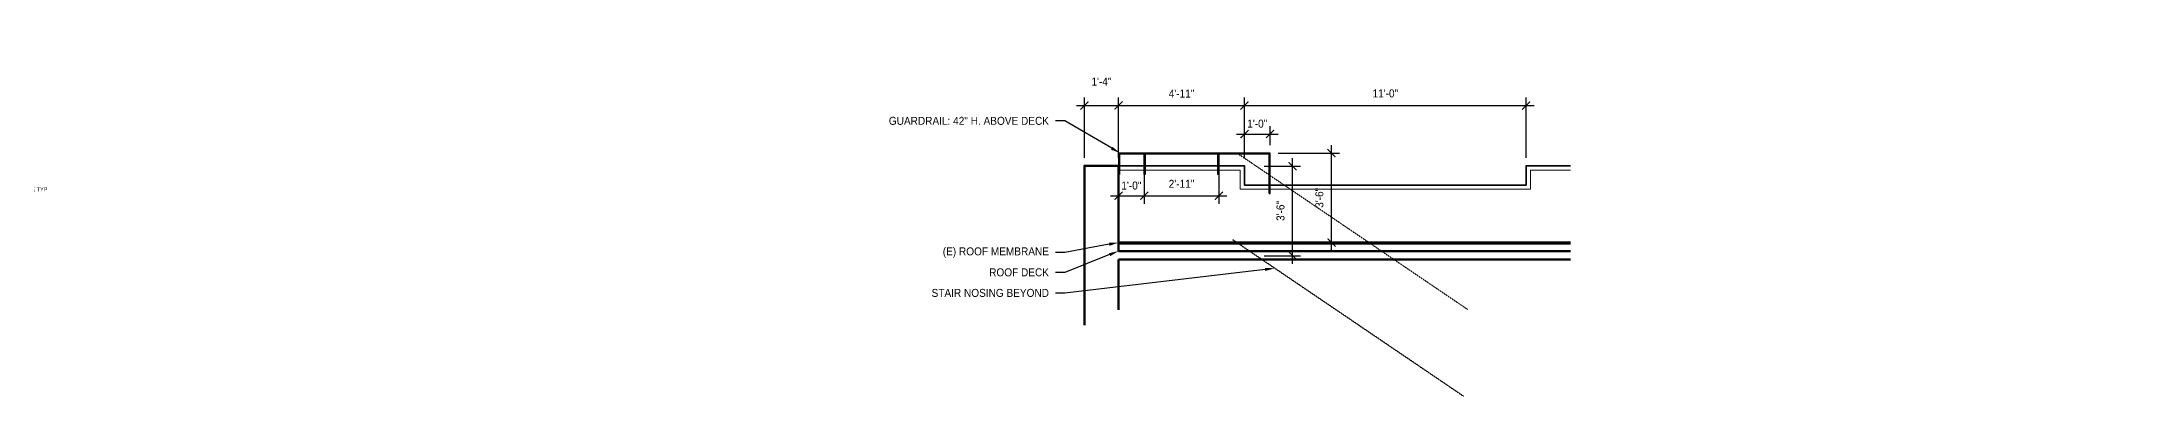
# Model space of a CAD drawing. Header units: inches. Extents: x -5536 to 8590, y -9140 to 228.
# Drawn here: x 158 to 1138, y -5741 to -5574 of the extents above; entities that cross this region are included whole.
import ezdxf
from ezdxf import colors
from ezdxf.entities.mleader import LeaderData, LeaderLine
from ezdxf.math import Vec2, Vec3

# ---------------------------------------------------------------- set-up
doc = ezdxf.new("R2010")
doc.units = ezdxf.units.IN
doc.header["$LTSCALE"] = 0.125
doc.header["$MEASUREMENT"] = 0
doc.header["$PDMODE"] = 35
doc.header["$PDSIZE"] = -5
doc.linetypes.add('DASHEDX2', pattern=[1.5, 1, -0.5])
doc.layers.get('0').update_dxf_attribs({"linetype": 'CONTINUOUS'})
doc.layers.get('Defpoints').update_dxf_attribs({"linetype": 'CONTINUOUS'})
for name, color, linetype, lineweight in [('A-ELEV-1', 4, 'CONTINUOUS', 35), ('A-ELEV-2', 5, 'CONTINUOUS', 25), ('A-ELEV-CUT', 3, 'CONTINUOUS', 50), ('A-FLOR-OVHD', 7, 'DASHEDX2', 25), ('A-NOTE-DIM', 8, 'CONTINUOUS', 15), ('A-NOTE-REF', 8, 'CONTINUOUS', 15)]:
    doc.layers.add(name, color=color, linetype=linetype, lineweight=lineweight)
doc.styles.add('ANNOT-SM', font='swisse.ttf', dxfattribs={"width": 0.9, "height": 0.078125})
doc.dimstyles.new('DIM-ANNOT', dxfattribs={"dimtxt": 0.078125, "dimasz": 0.078125, "dimexe": 0.078125, "dimexo": 0.078125, "dimgap": 0.078125, "dimtad": 1, "dimzin": 11, "dimdsep": 46, "dimlunit": 4, "dimtxsty": 'ANNOT-SM', "dimblk1": 'ARCHTICK', "dimblk2": 'ARCHTICK', "dimsah": 1, "dimcen": 0, "dimdle": 0.078125, "dimclrd": 8, "dimclre": 8, "dimclrt": 8, "dimadec": 0, "dimazin": 0, "dimtfac": 4, "dimtofl": 0, "dimtmove": 2, "dimatfit": 3, "dimfxl": 1, "dimfrac": 2, "dimtzin": 0, "dimarcsym": 0})

# ---------------------------------------------------------------- blocks, each defined once
blk = doc.blocks.new('_ARCHTICK')
at = {"color": 0, "linetype": 'ByBlock', "const_width": 0.15}
blk.add_lwpolyline([(-0.5, -0.5), (0.5, 0.5)], dxfattribs=at)
blk = doc.blocks.new('*D157')
at = {"layer": 'A-NOTE-DIM', "color": 8, "lineweight": -2, "transparency": 16777216}
for p, q in [((731.05, -5632.68), (748.13, -5632.68)), ((744.38, -5678.43), (744.38, -5628.93)), ((731.05, -5674.68), (748.13, -5674.68))]:
    blk.add_line(p, q, dxfattribs=at)
at = {"layer": 'Defpoints', "color": 0, "transparency": 16777216}
for p in [(727.3, -5632.68), (744.38, -5632.68), (727.3, -5674.68)]:
    blk.add_point(p, dxfattribs=at)
at = {"layer": 'A-NOTE-DIM', "color": 8, "lineweight": -2, "transparency": 16777216, "xscale": 3.75, "yscale": 3.75, "zscale": 3.75}
for p, rotation in [((744.38, -5632.68), 90), ((744.38, -5674.68), 270)]:
    blk.add_blockref('_ARCHTICK', p, dxfattribs=dict(at, rotation=rotation))
at = {"layer": 'A-NOTE-DIM', "color": 8, "transparency": 16777216, "insert": (738.7, -5653.68), "char_height": 3.75, "attachment_point": 5, "rotation": 90, "style": 'ANNOT-SM'}
blk.add_mtext('3\'-6" ', dxfattribs=at)
blk = doc.blocks.new('*D164')
at = {"layer": 'A-NOTE-DIM', "color": 8, "lineweight": -2, "transparency": 16777216}
for p, q in [((643.05, -5604.21), (666.55, -5604.21)), ((646.8, -5628.75), (646.8, -5600.46)), ((662.8, -5628.75), (662.8, -5600.46))]:
    blk.add_line(p, q, dxfattribs=at)
at = {"layer": 'Defpoints', "color": 0, "transparency": 16777216}
for p in [(662.8, -5604.21), (646.8, -5632.5), (662.8, -5632.5)]:
    blk.add_point(p, dxfattribs=at)
at = {"layer": 'A-NOTE-DIM', "color": 8, "lineweight": -2, "transparency": 16777216, "xscale": 3.75, "yscale": 3.75, "zscale": 3.75, "rotation": 180}
blk.add_blockref('_ARCHTICK', (646.8, -5604.21), dxfattribs=at)
at = {"layer": 'A-NOTE-DIM', "color": 8, "lineweight": -2, "transparency": 16777216, "xscale": 3.75, "yscale": 3.75, "zscale": 3.75}
blk.add_blockref('_ARCHTICK', (662.8, -5604.21), dxfattribs=at)
at = {"layer": 'A-NOTE-DIM', "color": 8, "transparency": 16777216, "insert": (654.8, -5592.96), "char_height": 3.75, "attachment_point": 5, "style": 'ANNOT-SM'}
blk.add_mtext('1\'-4" ', dxfattribs=at)
blk = doc.blocks.new('*D165')
at = {"layer": 'A-NOTE-DIM', "color": 8, "lineweight": -2, "transparency": 16777216}
for p, q in [((659.05, -5604.21), (725.55, -5604.21)), ((662.8, -5628.75), (662.8, -5600.46)), ((721.8, -5628.75), (721.8, -5600.46))]:
    blk.add_line(p, q, dxfattribs=at)
at = {"layer": 'Defpoints', "color": 0, "transparency": 16777216}
for p in [(721.8, -5604.21), (662.8, -5632.5), (721.8, -5632.5)]:
    blk.add_point(p, dxfattribs=at)
at = {"layer": 'A-NOTE-DIM', "color": 8, "lineweight": -2, "transparency": 16777216, "xscale": 3.75, "yscale": 3.75, "zscale": 3.75, "rotation": 180}
blk.add_blockref('_ARCHTICK', (662.8, -5604.21), dxfattribs=at)
at = {"layer": 'A-NOTE-DIM', "color": 8, "lineweight": -2, "transparency": 16777216, "xscale": 3.75, "yscale": 3.75, "zscale": 3.75}
blk.add_blockref('_ARCHTICK', (721.8, -5604.21), dxfattribs=at)
at = {"layer": 'A-NOTE-DIM', "color": 8, "transparency": 16777216, "insert": (692.3, -5598.59), "char_height": 3.75, "attachment_point": 5, "style": 'ANNOT-SM'}
blk.add_mtext('4\'-11" ', dxfattribs=at)
blk = doc.blocks.new('*D166')
at = {"layer": 'A-NOTE-DIM', "color": 8, "lineweight": -2, "transparency": 16777216}
for p, q in [((718.05, -5604.21), (857.55, -5604.21)), ((721.8, -5628.93), (721.8, -5600.46)), ((853.8, -5628.75), (853.8, -5600.46))]:
    blk.add_line(p, q, dxfattribs=at)
at = {"layer": 'Defpoints', "color": 0, "transparency": 16777216}
for p in [(853.8, -5604.21), (721.8, -5632.68), (853.8, -5632.5)]:
    blk.add_point(p, dxfattribs=at)
at = {"layer": 'A-NOTE-DIM', "color": 8, "lineweight": -2, "transparency": 16777216, "xscale": 3.75, "yscale": 3.75, "zscale": 3.75, "rotation": 180}
blk.add_blockref('_ARCHTICK', (721.8, -5604.21), dxfattribs=at)
at = {"layer": 'A-NOTE-DIM', "color": 8, "lineweight": -2, "transparency": 16777216, "xscale": 3.75, "yscale": 3.75, "zscale": 3.75}
blk.add_blockref('_ARCHTICK', (853.8, -5604.21), dxfattribs=at)
at = {"layer": 'A-NOTE-DIM', "color": 8, "transparency": 16777216, "insert": (787.8, -5598.54), "char_height": 3.75, "attachment_point": 5, "style": 'ANNOT-SM'}
blk.add_mtext('11\'-0" ', dxfattribs=at)
blk = doc.blocks.new('*D174')
at = {"layer": 'A-ELEV-2', "color": 8, "lineweight": -2, "transparency": 16777216}
for p, q in [((721.8, -5628.75), (721.8, -5613.85)), ((733.8, -5622.75), (733.8, -5613.85)), ((718.05, -5617.6), (737.55, -5617.6))]:
    blk.add_line(p, q, dxfattribs=at)
at = {"layer": 'Defpoints', "color": 0, "transparency": 16777216}
for p in [(733.8, -5617.6), (721.8, -5632.5), (733.8, -5626.5)]:
    blk.add_point(p, dxfattribs=at)
at = {"layer": 'A-ELEV-2', "color": 8, "lineweight": -2, "transparency": 16777216, "xscale": 3.75, "yscale": 3.75, "zscale": 3.75, "rotation": 180}
blk.add_blockref('_ARCHTICK', (721.8, -5617.6), dxfattribs=at)
at = {"layer": 'A-ELEV-2', "color": 8, "lineweight": -2, "transparency": 16777216, "xscale": 3.75, "yscale": 3.75, "zscale": 3.75}
blk.add_blockref('_ARCHTICK', (733.8, -5617.6), dxfattribs=at)
at = {"layer": 'A-ELEV-2', "color": 8, "transparency": 16777216, "insert": (727.8, -5612.74), "char_height": 3.75, "attachment_point": 5, "style": 'ANNOT-SM'}
blk.add_mtext('1\'-0" ', dxfattribs=at)
blk = doc.blocks.new('*D175')
at = {"layer": 'A-NOTE-DIM', "color": 8, "lineweight": -2, "transparency": 16777216}
for p, q in [((762.59, -5672.25), (762.59, -5622.75)), ((737.55, -5626.5), (766.34, -5626.5)), ((757.67, -5668.5), (766.34, -5668.5))]:
    blk.add_line(p, q, dxfattribs=at)
at = {"layer": 'Defpoints', "color": 0, "transparency": 16777216}
for p in [(733.8, -5626.5), (762.59, -5626.5), (753.92, -5668.5)]:
    blk.add_point(p, dxfattribs=at)
at = {"layer": 'A-NOTE-DIM', "color": 8, "lineweight": -2, "transparency": 16777216, "xscale": 3.75, "yscale": 3.75, "zscale": 3.75}
for p, rotation in [((762.59, -5626.5), 90), ((762.59, -5668.5), 270)]:
    blk.add_blockref('_ARCHTICK', p, dxfattribs=dict(at, rotation=rotation))
at = {"layer": 'A-NOTE-DIM', "color": 8, "transparency": 16777216, "insert": (756.92, -5647.5), "char_height": 3.75, "attachment_point": 5, "rotation": 90, "style": 'ANNOT-SM'}
blk.add_mtext('3\'-6" ', dxfattribs=at)
blk = doc.blocks.new('*D176')
at = {"layer": 'A-NOTE-DIM', "color": 8, "lineweight": -2, "transparency": 16777216}
for p, q in [((662.8, -5636.25), (662.8, -5650.31)), ((674.8, -5636.25), (674.8, -5650.31)), ((659.05, -5646.56), (678.55, -5646.56))]:
    blk.add_line(p, q, dxfattribs=at)
at = {"layer": 'Defpoints', "color": 0, "transparency": 16777216}
for p in [(662.8, -5632.5), (674.8, -5632.5), (674.8, -5646.56)]:
    blk.add_point(p, dxfattribs=at)
at = {"layer": 'A-NOTE-DIM', "color": 8, "lineweight": -2, "transparency": 16777216, "xscale": 3.75, "yscale": 3.75, "zscale": 3.75, "rotation": 180}
blk.add_blockref('_ARCHTICK', (662.8, -5646.56), dxfattribs=at)
at = {"layer": 'A-NOTE-DIM', "color": 8, "lineweight": -2, "transparency": 16777216, "xscale": 3.75, "yscale": 3.75, "zscale": 3.75}
blk.add_blockref('_ARCHTICK', (674.8, -5646.56), dxfattribs=at)
at = {"layer": 'A-NOTE-DIM', "color": 8, "transparency": 16777216, "insert": (668.8, -5641.77), "char_height": 3.75, "attachment_point": 5, "style": 'ANNOT-SM'}
blk.add_mtext('1\'-0" ', dxfattribs=at)
blk = doc.blocks.new('*D177')
at = {"layer": 'A-NOTE-DIM', "color": 8, "lineweight": -2, "transparency": 16777216}
for p, q in [((674.8, -5636.25), (674.8, -5650.31)), ((709.8, -5636.25), (709.8, -5650.31)), ((671.05, -5646.56), (713.55, -5646.56))]:
    blk.add_line(p, q, dxfattribs=at)
at = {"layer": 'Defpoints', "color": 0, "transparency": 16777216}
for p in [(674.8, -5632.5), (709.8, -5632.5), (709.8, -5646.56)]:
    blk.add_point(p, dxfattribs=at)
at = {"layer": 'A-NOTE-DIM', "color": 8, "lineweight": -2, "transparency": 16777216, "xscale": 3.75, "yscale": 3.75, "zscale": 3.75, "rotation": 180}
blk.add_blockref('_ARCHTICK', (674.8, -5646.56), dxfattribs=at)
at = {"layer": 'A-NOTE-DIM', "color": 8, "lineweight": -2, "transparency": 16777216, "xscale": 3.75, "yscale": 3.75, "zscale": 3.75}
blk.add_blockref('_ARCHTICK', (709.8, -5646.56), dxfattribs=at)
at = {"layer": 'A-NOTE-DIM', "color": 8, "transparency": 16777216, "insert": (692.3, -5640.94), "char_height": 3.75, "attachment_point": 5, "style": 'ANNOT-SM'}
blk.add_mtext('2\'-11" ', dxfattribs=at)

msp = doc.modelspace()

# ---------------------------------------------------------------- linework, layer by layer
at = {"layer": 'A-ELEV-1'}
msp.add_lwpolyline([(662.8, -5632.5), (721.8, -5632.5), (721.8, -5641.5), (853.8, -5641.5), (853.8, -5632.5), (874.51609, -5632.5)], dxfattribs=at)
at = {"layer": 'A-ELEV-2'}
msp.add_line((663.3, -5636.5), (662.8, -5636.5), dxfattribs=at)
for points in [[(733.8, -5645.5), (733.8, -5626.5), (662.8, -5626.5), (662.8, -5636.5)], [(733.3, -5645.5), (733.3, -5627), (663.3, -5627), (663.3, -5636.5)], [(733.3, -5645.5), (733.8, -5645.5)]]:
    msp.add_lwpolyline(points, dxfattribs=at)
for points in [[(675.3, -5636.5), (674.8, -5636.5), (674.8, -5627), (675.3, -5627)], [(709.8, -5636.5), (709.3, -5636.5), (709.3, -5627), (709.8, -5627)]]:
    msp.add_lwpolyline(points, close=True, dxfattribs=at)
at = {"layer": 'A-ELEV-CUT'}
for p, q in [((662.8, -5668.5), (874.51609, -5668.5)), ((662.8, -5669), (874.51609, -5669)), ((662.8, -5676.5), (874.51609, -5676.5)), ((662.8, -5676.5), (662.8, -5699.99672))]:
    msp.add_line(p, q, dxfattribs=at)
msp.add_lwpolyline([(646.8, -5707.21866), (646.8, -5632.5), (662.8, -5632.5), (662.8, -5672.5), (874.51609, -5672.5)], dxfattribs=at)
at = {"layer": 'A-FLOR-OVHD'}
for p, q in [((826.2998, -5699.875), (718.19173, -5626.5)), ((824.40787, -5740.59091), (716.2998, -5667.21591))]:
    msp.add_line(p, q, dxfattribs=at)
at = {"layer": 'A-NOTE-DIM'}
msp.add_lwpolyline([(662.8, -5634.5), (719.8, -5634.5), (719.8, -5643.5), (855.8, -5643.5), (855.8, -5634.5), (874.51609, -5634.5)], dxfattribs=at)

# ---------------------------------------------------------------- dimensions: what is measured, and where the dimension line sits
at = {"layer": 'A-ELEV-2'}
dim = msp.add_linear_dim(base=(733.8, -5617.60336), p1=(721.8, -5632.5), p2=(733.8, -5626.5), angle=180, dimstyle='DIM-ANNOT', override={"dimpost": ' '}, dxfattribs=at)
dim.commit()
dim.dimension.update_dxf_attribs({"geometry": '*D174', "text_midpoint": (727.8, -5612.74289), "dimtype": 160})
at = {"layer": 'A-NOTE-DIM'}
for base, p1, p2, picture, middle in [((662.8, -5604.21438), (646.8, -5632.5), (662.8, -5632.5), '*D164', (654.8, -5592.96438)), ((721.8, -5604.21438), (662.8, -5632.5), (721.8, -5632.5), '*D165', (692.3, -5598.58938)), ((853.8, -5604.21438), (721.8, -5632.68182), (853.8, -5632.5), '*D166', (787.8, -5598.53994)), ((709.8, -5646.56017), (674.8, -5632.5), (709.8, -5632.5), '*D177', (692.3, -5640.93517))]:
    dim = msp.add_linear_dim(base=base, p1=p1, p2=p2, dimstyle='DIM-ANNOT', override={"dimpost": ' '}, dxfattribs=at)
    dim.commit()
    dim.dimension.update_dxf_attribs({"geometry": picture, "text_midpoint": middle})
for base, p1, p2, picture, middle in [((762.59281, -5626.5), (753.92432, -5668.5), (733.8, -5626.5), '*D175', (756.91583, -5647.5)), ((744.38161, -5632.68182), (727.2998, -5674.68182), (727.2998, -5632.68182), '*D157', (738.70463, -5653.68182))]:
    dim = msp.add_linear_dim(base=base, p1=p1, p2=p2, angle=90, dimstyle='DIM-ANNOT', override={"dimpost": ' '}, dxfattribs=at)
    dim.commit()
    dim.dimension.update_dxf_attribs({"geometry": picture, "text_midpoint": middle})
dim = msp.add_linear_dim(base=(674.8, -5646.56017), p1=(662.8, -5632.5), p2=(674.8, -5632.5), dimstyle='DIM-ANNOT', override={"dimpost": ' '}, dxfattribs=at)
dim.commit()
dim.dimension.update_dxf_attribs({"geometry": '*D176', "text_midpoint": (668.8, -5641.77307), "dimtype": 160})

# ---------------------------------------------------------------- leaders
ml = msp.add_multileader_mtext('Standard', dxfattribs=at)
ml.set_content('\\A1;2"x2"x{\\H0.7x;\\S1/2;}" ANGLE TYP', color=(64, 64, 64), style='ANNOT-SM')
ml.set_leader_properties()
ml.build(insert=Vec2(0, 0))
ml.multileader.update_dxf_attribs({"dogleg_length": 0.09375, "arrow_head_size": 2.25, "scale": 24})
ctx = ml.context
ctx.base_point, ctx.scale, ctx.char_height, ctx.arrow_head_size, ctx.landing_gap_size, ctx.plane_origin = Vec3(135.00834, -5642.88083), 24, 1.875, 2.25, 1.5, Vec3(112.35698, -5650.1809)
notes = []
notes.append((ctx, [(1, (1, 1, 0), (132.75834, -5642.88083), (1, 0), 2.25, [(0, [(129.85698, -5634.25)], 0, [])])]))
ctx.mtext.insert, ctx.mtext.width, ctx.mtext.flow_direction = Vec3(136.50834, -5641.91861), 18.5702682, 5
at = {"layer": 'A-NOTE-REF', "color": 8}
ml = msp.add_multileader_mtext('Standard', dxfattribs=at)
ml.set_content('\\A1;2"X2"X{\\H0.7x;\\S1/4;}" ANGLE AT ALL PARAPET EDGES, TYP', color=8, style='ANNOT-SM')
ml.set_leader_properties()
ml.build(insert=Vec2(0, 0))
ml.multileader.update_dxf_attribs({"dogleg_length": 0.09375, "arrow_head_size": 4.5, "scale": 48})
ctx = ml.context
ctx.base_point, ctx.scale, ctx.char_height, ctx.arrow_head_size, ctx.landing_gap_size, ctx.plane_origin = Vec3(-541.16754, -5576.6133), 48, 3.75, 4.5, 3, Vec3(-560.93573, -5633.5)
notes.append((ctx, [(0, (1, 1, 0), (-545.66754, -5576.6133), (1, 0), 4.5, [(0, [(-552.92947, -5632.5)], 0, [])])]))
ctx.mtext.insert, ctx.mtext.width, ctx.mtext.flow_direction = Vec3(-538.16754, -5574.30727), 75.0630294, 5
ml = msp.add_multileader_mtext('Standard', dxfattribs=at)
ml.set_content('? TYPICAL GUARD', color=8, style='ANNOT-SM')
ml.set_leader_properties()
ml.build(insert=Vec2(0, 0))
ml.multileader.update_dxf_attribs({"dogleg_length": 0.09375, "arrow_head_size": 4.5, "scale": 48})
ctx = ml.context
ctx.base_point, ctx.scale, ctx.char_height, ctx.arrow_head_size, ctx.landing_gap_size, ctx.plane_origin = Vec3(-324.08208, -5584.82256), 48, 3.75, 4.5, 3, Vec3(-343.85027, -5633.5)
notes.append((ctx, [(0, (1, 1, 0), (-328.58208, -5584.82256), (1, 0), 4.5, [(0, [(-335.84401, -5617.60336)], 0, [])])]))
ctx.mtext.insert, ctx.mtext.width, ctx.mtext.flow_direction = Vec3(-321.08208, -5582.89811), 127.1873738, 5
ml = msp.add_multileader_mtext('Standard', dxfattribs=at)
ml.set_content('GUARDRAIL AT 42" H. ABOVE DECK', color=8, style='ANNOT-SM')
ml.set_leader_properties()
ml.build(insert=Vec2(0, 0))
ml.multileader.update_dxf_attribs({"dogleg_length": 0.09375, "arrow_head_size": 4.5, "scale": 48})
ctx = ml.context
ctx.base_point, ctx.scale, ctx.char_height, ctx.arrow_head_size, ctx.landing_gap_size, ctx.plane_origin = Vec3(-185.53351, -5584.82256), 48, 3.75, 4.5, 3, Vec3(-205.3017, -5633.5)
notes.append((ctx, [(0, (1, 1, 0), (-190.03351, -5584.82256), (1, 0), 4.5, [(0, [(-197.29544, -5626.5)], 0, [])])]))
ctx.mtext.insert, ctx.mtext.width, ctx.mtext.flow_direction = Vec3(-182.53351, -5582.89811), 127.1873738, 5
ml = msp.add_multileader_mtext('Standard', dxfattribs=at)
ml.set_content('GUARDRAIL: 42" H. ABOVE DECK ', color=8, style='ANNOT-SM')
ml.set_leader_properties()
ml.build(insert=Vec2(0, 0))
ml.multileader.update_dxf_attribs({"dogleg_length": 0.09375, "arrow_head_size": 4.5, "scale": 48})
ctx = ml.context
ctx.base_point, ctx.scale, ctx.char_height, ctx.arrow_head_size, ctx.landing_gap_size, ctx.plane_origin = Vec3(579.65243, -5611.44433), 48, 3.75, 4.5, 3, Vec3(649.41286, -5661.07811)
ctx.text_align_type = 2
notes.append((ctx, [(0, (1, 1, 0), (637.69908, -5611.44433), (-1, 0), 4.5, [(0, [(663.46975, -5626.5)], 0, [])])]))
ctx.mtext.insert, ctx.mtext.width, ctx.mtext.alignment, ctx.mtext.flow_direction = Vec3(630.19908, -5609.51989), 49.2345696, 3, 5
ml = msp.add_multileader_mtext('Standard', dxfattribs=at)
ml.set_content('(E) ROOF MEMBRANE', color=8, style='ANNOT-SM')
ml.set_leader_properties()
ml.build(insert=Vec2(0, 0))
ml.multileader.update_dxf_attribs({"dogleg_length": 0.09375, "arrow_head_size": 4.5, "scale": 48})
ctx = ml.context
ctx.base_point, ctx.scale, ctx.char_height, ctx.arrow_head_size, ctx.landing_gap_size, ctx.plane_origin = Vec3(572.06952, -5673.13057), 48, 3.75, 4.5, 3, Vec3(652.96727, -5721.80801)
ctx.text_align_type = 2
notes.append((ctx, [(0, (1, 1, 0), (637.69908, -5673.13057), (-1, 0), 4.5, [(0, [(662.8, -5668.5)], 0, [])])]))
ctx.mtext.insert, ctx.mtext.width, ctx.mtext.alignment, ctx.mtext.flow_direction = Vec3(630.19908, -5670.76241), 127.1873738, 3, 5
ml = msp.add_multileader_mtext('Standard', dxfattribs=at)
ml.set_content('ROOF DECK', color=8, style='ANNOT-SM')
ml.set_leader_properties()
ml.build(insert=Vec2(0, 0))
ml.multileader.update_dxf_attribs({"dogleg_length": 0.09375, "arrow_head_size": 4.5, "scale": 48})
ctx = ml.context
ctx.base_point, ctx.scale, ctx.char_height, ctx.arrow_head_size, ctx.landing_gap_size, ctx.plane_origin = Vec3(596.43615, -5682.52597), 48, 3.75, 4.5, 3, Vec3(652.96727, -5731.20341)
ctx.text_align_type = 2
notes.append((ctx, [(0, (1, 1, 0), (637.69908, -5682.52597), (-1, 0), 4.5, [(0, [(662.8, -5672.5)], 0, [])])]))
ctx.mtext.insert, ctx.mtext.width, ctx.mtext.alignment, ctx.mtext.flow_direction = Vec3(630.19908, -5680.60153), 127.1873738, 3, 5
ml = msp.add_multileader_mtext('Standard', dxfattribs=at)
ml.set_content('EDGE OF DECK', color=8, style='ANNOT-SM')
ml.set_leader_properties()
ml.build(insert=Vec2(0, 0))
ml.multileader.update_dxf_attribs({"dogleg_length": 0.09375, "arrow_head_size": 4.5, "scale": 48})
ctx = ml.context
ctx.base_point, ctx.scale, ctx.char_height, ctx.arrow_head_size, ctx.landing_gap_size, ctx.plane_origin = Vec3(-481.27311, -5688.76339), 48, 3.75, 4.5, 3, Vec3(-501.04131, -5737.44083)
notes.append((ctx, [(0, (1, 1, 0), (-485.77311, -5688.76339), (1, 0), 4.5, [(0, [(-493.03504, -5669)], 0, [])])]))
ctx.mtext.insert, ctx.mtext.width, ctx.mtext.flow_direction = Vec3(-478.27311, -5686.83894), 127.1873738, 5
ml = msp.add_multileader_mtext('Standard', dxfattribs=at)
ml.set_content('ROOF DECK', color=8, style='ANNOT-SM')
ml.set_leader_properties()
ml.build(insert=Vec2(0, 0))
ml.multileader.update_dxf_attribs({"dogleg_length": 0.09375, "arrow_head_size": 4.5, "scale": 48})
ctx = ml.context
ctx.base_point, ctx.scale, ctx.char_height, ctx.arrow_head_size, ctx.landing_gap_size, ctx.plane_origin = Vec3(-229.54424, -5698.15879), 48, 3.75, 4.5, 3, Vec3(-249.31243, -5746.83623)
notes.append((ctx, [(0, (1, 1, 0), (-234.04424, -5698.15879), (1, 0), 4.5, [(0, [(-247.87409, -5669)], 0, [])])]))
ctx.mtext.insert, ctx.mtext.width, ctx.mtext.flow_direction = Vec3(-226.54424, -5696.23435), 127.1873738, 5
ml = msp.add_multileader_mtext('Standard', dxfattribs=at)
ml.set_content('(E) ROOF MEMBRANE', color=8, style='ANNOT-SM')
ml.set_leader_properties()
ml.build(insert=Vec2(0, 0))
ml.multileader.update_dxf_attribs({"dogleg_length": 0.09375, "arrow_head_size": 4.5, "scale": 48})
ctx = ml.context
ctx.base_point, ctx.scale, ctx.char_height, ctx.arrow_head_size, ctx.landing_gap_size, ctx.plane_origin = Vec3(-229.54424, -5688.76339), 48, 3.75, 4.5, 3, Vec3(-249.31243, -5737.44083)
notes.append((ctx, [(0, (1, 1, 0), (-234.04424, -5688.76339), (1, 0), 4.5, [(0, [(-241.30616, -5672.5)], 0, [])])]))
ctx.mtext.insert, ctx.mtext.width, ctx.mtext.flow_direction = Vec3(-226.54424, -5686.39523), 127.1873738, 5
ml = msp.add_multileader_mtext('Standard', dxfattribs=at)
ml.set_content('STAIR NOSING BEYOND', color=8, style='ANNOT-SM')
ml.set_leader_properties()
ml.build(insert=Vec2(0, 0))
ml.multileader.update_dxf_attribs({"dogleg_length": 0.09375, "arrow_head_size": 4.5, "scale": 48})
ctx = ml.context
ctx.base_point, ctx.scale, ctx.char_height, ctx.arrow_head_size, ctx.landing_gap_size, ctx.plane_origin = Vec3(590.29543, -5692.16757), 48, 3.75, 4.5, 3, Vec3(649.41286, -5745.87866)
ctx.text_align_type = 2
notes.append((ctx, [(0, (1, 1, 0), (637.69908, -5692.16757), (-1, 0), 4.5, [(0, [(735.99579, -5680.58395)], 0, [])])]))
ctx.mtext.insert, ctx.mtext.width, ctx.mtext.alignment, ctx.mtext.flow_direction = Vec3(630.19908, -5690.24313), 49.2345696, 3, 5
for ctx, leaders in notes:
    for number, flags, end, landing, length, lines in leaders:
        leader = LeaderData()
        leader.index, (leader.has_last_leader_line, leader.has_dogleg_vector, leader.attachment_direction) = number, flags
        leader.last_leader_point, leader.dogleg_vector, leader.dogleg_length = Vec3(end), Vec3(landing), length
        for number, points, colour, breaks in lines:
            line = LeaderLine()
            line.index, line.vertices, line.color, line.breaks = number, Vec3.list(points), colors.encode_raw_color(colour), breaks
            leader.lines.append(line)
        ctx.leaders.append(leader)

doc.saveas('drawing.dxf')
